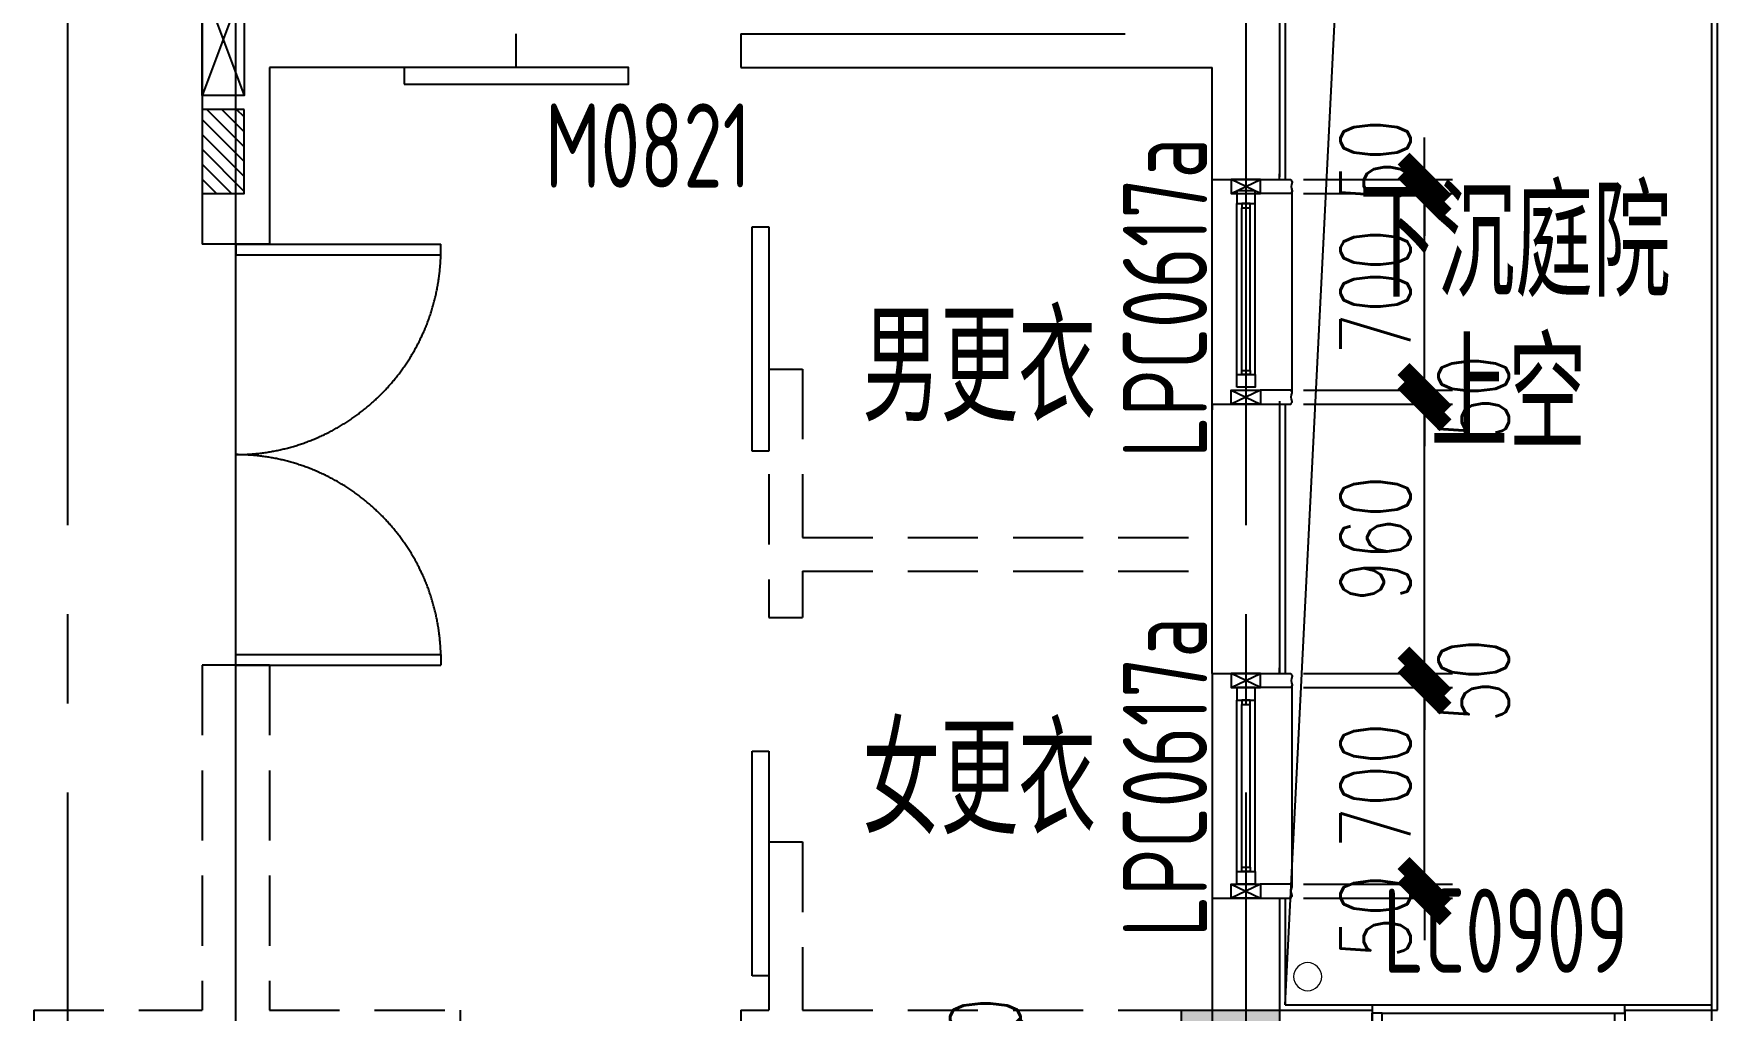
# Model space of a CAD drawing. Extents: x 296441 to 853063, y 459050 to 1117990.
# Drawn here: x 633178 to 639178, y 655989 to 659469 of the extents above; entities that cross this region are included whole.
import ezdxf

# ---------------------------------------------------------------- set-up
doc = ezdxf.new("R2010")
doc.units = 0
doc.header["$LTSCALE"] = 1000
for name, pattern in [('14-GRID$0$CENTER2', [28.575, 19.05, -3.175, 3.175, -3.175]), ('DZ-3-PLAN-FL01$0$DASHED2', [0.375, 0.25, -0.125]), ('E2-E3-FL02$0$E1-FL02$0$$5$CENTER2', [28.575, 19.05, -3.175, 3.175, -3.175]), ('E2-E3-FL02$0$E1-FL02$0$HIDDEN2', [4.7625, 3.175, -1.5875])]:
    doc.linetypes.add(name, pattern=pattern)
for name, color, linetype in [('0-COL-H1', 170, 'Continuous'), ('14-GRID$0$G-GRID', 9, '14-GRID$0$CENTER2'), ('DZ-3-PLAN-FL01$0$A-WALL', 1, 'Continuous'), ('DZ-TEXT-FL01$0$A-ROOM-IDEN', 4, 'Continuous'), ('E-TEXT-BS01-MI-14$0$A-WIND-IDEN', 33, 'Continuous'), ('E2-E3-FL02$0$E1-FL02$0$A-DOOR', 4, 'Continuous'), ('E2-E3-FL02$0$E1-FL02$0$A-DOOR-IDEN', 115, 'Continuous'), ('E2-E3-FL02$0$E1-FL02$0$A-HOLE', 211, 'Continuous'), ('E2-E3-FL02$0$E1-FL02$0$A-HOLE-ELEC', 224, 'Continuous'), ('E2-E3-FL02$0$E1-FL02$0$A-OVLK', 140, 'Continuous'), ('E2-E3-FL02$0$E1-FL02$0$A-SECT-WIND', 155, 'Continuous'), ('E2-E3-FL02$0$E1-FL02$0$A-SECT-WOOD', 17, 'Continuous'), ('E2-E3-FL02$0$E1-FL02$0$A-WALL', 1, 'Continuous'), ('E2-E3-FL02$0$E1-FL02$0$A-WALL-FNSH', 6, 'Continuous'), ('E2-E3-FL02$0$E1-FL02$0$E-CHCK', 50, 'Continuous'), ('E2-E3-FL02$0$E1-FL02$0$G-GRID', 9, 'E2-E3-FL02$0$E1-FL02$0$$5$CENTER2'), ('E2-E3-FL02$0$E1-FL02$0$G-XREF', 2, 'Continuous'), ('E2-E3-FL02$0$huachuang-900$0$A-ELEV-XTHIN', 5, 'Continuous'), ('E2-E3-FL02$0$huachuang-900$0$A-ELEV-XTHN-GRAY', 157, 'Continuous'), ('E2-E3-FL02$0$huachuang-900$0$A-SECT-STONE', 42, 'Continuous'), ('E2-E3-FL02$0$huachuang-900$0$A-WIND', 4, 'Continuous'), ('E2-E3-FL02$0$huachuang-900$0$CT-01-CE$0$A-ELEV-MEDM', 4, 'Continuous'), ('E2-E3-FL02$0$menchuangtao1$0$A-DETL-STONE', 42, 'Continuous'), ('E2-E3-FL02$0$menchuangtao1$0$A-WALL', 1, 'Continuous'), ('E2-E3-FL02$0$menchuangtao1$0$A_CUR_FRAME', 112, 'Continuous'), ('ZT1_Dim---标注---PM、LM、DY、JD', 252, 'Continuous')]:
    doc.layers.add(name, color=color, linetype=linetype)
doc.layers.add('E2-E3-FL02$0$E1-FL02$0$P-SEWG-EQPM', color=4, linetype='Continuous', lineweight=0)
doc.layers.add('问题注释', color=6, linetype='Continuous', plot=False)
doc.styles.get("Standard").update_dxf_attribs({"font": 'gbenor.shx', "bigfont": 'gbcbig.shx'})
doc.styles.add('ZT-DIMSTYLE', font='ROMANS.shx', dxfattribs={"width": 0.7, "bigfont": 'CHINESE.shx'})
doc.dimstyles.new('ZT-DIM100', dxfattribs={"dimscale": 100, "dimtxt": 2.5, "dimasz": 1.5, "dimexe": 1, "dimexo": 1, "dimgap": 0.5, "dimtad": 1, "dimdec": 0, "dimdsep": 46, "dimtxsty": 'ZT-DIMSTYLE', "dimblk": 'ARCHTICK', "dimcen": 2.5, "dimclrd": 175, "dimclre": 175, "dimclrt": 7, "dimazin": 2, "dimtfac": 1, "dimtix": 1, "dimtmove": 2, "dimatfit": 3, "dimfxl": 0, "dimarcsym": 0})

# ---------------------------------------------------------------- blocks, each defined once
blk = doc.blocks.new('yyyyij')
at = {"layer": 'DZ-TEXT-FL01$0$A-ROOM-IDEN'}
for s, p in [('下沉庭院', (757096.2, 155785.9)), ('男更衣', (755326.1, 155342)), ('女更衣', (755326.1, 153871.2))]:
    blk.add_text(s, height=385.82, dxfattribs=at).set_placement(p)
at = {"layer": 'E-TEXT-BS01-MI-14$0$A-WIND-IDEN', "width": 0.8}
for s, p in [('M0821', (754194.2, 156175)), ('LC0909', (757180.6, 153377.2))]:
    blk.add_text(s, height=300, dxfattribs=at).set_placement(p)
at = {"layer": 'E-TEXT-BS01-MI-14$0$A-WIND-IDEN', "color": 2, "width": 0.8}
for p in [(756554.5, 155211.6), (756554.5, 153503.9)]:
    blk.add_text('LPC0617a', height=300, rotation=90, dxfattribs=at).set_placement(p)
blk = doc.blocks.new('E2-E3-FL02$0$huachuang-900')
at = {"layer": 'E2-E3-FL02$0$huachuang-900$0$A-ELEV-XTHIN'}
for p, q in [((-110, 865), (-110, 35)), ((110, 865), (110, 35)), ((-70, 840), (-70, 60)), ((70, 840), (70, 60))]:
    blk.add_line(p, q, dxfattribs=at)
at = {"layer": 'E2-E3-FL02$0$huachuang-900$0$A-ELEV-XTHN-GRAY'}
blk.add_line((15.1, 459), (15.1, 745.5), dxfattribs=at)
at = {"layer": 'E2-E3-FL02$0$huachuang-900$0$A-SECT-STONE'}
blk.add_line((-110, 900), (110, 900), dxfattribs=at)
for points in [[(70, 865), (110, 865), (110, 900), (-110, 900), (-110, 865), (-70, 865), (-70, 840), (-30, 840), (-30, 840), (-5.8, 840), (5, 840), (5.8, 840), (30, 840), (30, 840), (70, 840)], [(30, 763.5), (-30, 763.5), (-30, 763.5), (-30, 745.5), (-30, 745.5), (30, 745.5)], [(30, 611.2), (-30, 611.2), (-30, 611.2), (-30, 593.2), (-30, 593.2), (30, 593.2)], [(30, 459), (-30, 459), (-30, 459), (-30, 441), (-30, 441), (30, 441)], [(30, 288.8), (-30, 288.8), (-30, 288.8), (-30, 306.8), (-30, 306.8), (30, 306.8)], [(30, 154.5), (-30, 154.5), (-30, 154.5), (-30, 136.5), (-30, 136.5), (30, 136.5)], [(70, 35), (110, 35), (110, 0), (-110, 0), (-110, 35), (-70, 35), (-70, 60), (-30, 60), (-30, 60), (-5.8, 60), (5.8, 60), (5.8, 60), (30, 60), (30, 60), (70, 60)]]:
    blk.add_lwpolyline(points, close=True, dxfattribs=at)
at = {"layer": 'E2-E3-FL02$0$huachuang-900$0$A-WIND'}
for p, q in [((-30, 840), (-30, 60)), ((30, 840), (30, 60))]:
    blk.add_line(p, q, dxfattribs=at)
at = {"layer": 'E2-E3-FL02$0$huachuang-900$0$CT-01-CE$0$A-ELEV-MEDM'}
for p, q in [((-140, 900), (-140, 0)), ((-110, 900), (-140, 900)), ((140, 900), (110, 900)), ((140, 900), (140, 0)), ((-110, 0), (-140, 0)), ((110, 0), (140, 0))]:
    blk.add_line(p, q, dxfattribs=at)
blk = doc.blocks.new('E2-E3-FL02$0$E1-FL02$0$qiangdian')
at = {"layer": 'E2-E3-FL02$0$E1-FL02$0$A-HOLE-ELEC'}
for points in [[(-150, 0), (-150, 400), (0, 400), (0, 0), (-150, 0)], [(0, 400), (-150, 0)], [(-150, 400), (0, 0)]]:
    blk.add_lwpolyline(points, dxfattribs=at)
blk = doc.blocks.new('E2-E3-FL02$0$E1-FL02$0$1500-door-in')
at = {"linetype": 'E2-E3-FL02$0$E1-FL02$0$HIDDEN2'}
for p, q in [((0, 0), (0, -731.25)), ((0, 0), (37.5, 0)), ((37.5, 0), (37.5, -731.25)), ((1462.5, 0), (1462.5, -731.25)), ((1500, 0), (1462.5, 0)), ((1500, 0), (1500, -731.25)), ((37.5, -731.25), (0, -731.25)), ((1462.5, -731.25), (1500, -731.25))]:
    blk.add_line(p, q, dxfattribs=at)
for centre, start, end in [((18.75, 0), 271.469284, 0), ((1481.25, 0), 180, 268.530716)]:
    blk.add_arc(centre, 731.25, start, end, dxfattribs=at)
blk = doc.blocks.new('E2-E3-FL02$0$E1-FL02$0$C-PLAN-FL01$0$ruodianxiang')
at = {"layer": 'E2-E3-FL02$0$E1-FL02$0$A-HOLE-ELEC'}
h = blk.add_hatch(dxfattribs=at)
h.set_pattern_fill('ANSI31', color=256, scale=300, style=0)
h.set_pattern_definition([(45, (-3606.504, -5200), (-26.5165, 26.5165), [])])
h.paths.add_polyline_path([(0, 300), (150, 300), (150, 0), (0, 0)])
blk.add_lwpolyline([(0, 300), (150, 300), (150, 0), (0, 0), (0, 300)], dxfattribs=at)
blk = doc.blocks.new('E2-E3-FL02$0$menchuangtao1')
at = {"layer": 'E2-E3-FL02$0$menchuangtao1$0$A-DETL-STONE'}
blk.add_lwpolyline([(-10, -52.5), (-10, -159.2, -0.471625), (-15, -162.1, -0.528396), (-19.5, -164.7, 0.241692), (-50.5, -164.7, -0.528396), (-55, -162.1, -0.471625), (-60, -159.2), (-60, -52.5)], format="xyb", close=True, dxfattribs=at)
at = {"layer": 'E2-E3-FL02$0$menchuangtao1$0$A-WALL'}
for p, q in [((-10, 120), (-10, -120)), ((-10, 120), (10, 120)), ((-10, -120), (10, -120))]:
    blk.add_line(p, q, dxfattribs=at)
at = {"layer": 'E2-E3-FL02$0$menchuangtao1$0$A_CUR_FRAME'}
for p, q in [((-60, -52.5), (-10, 52.5)), ((-60, 52.5), (-10, -52.5))]:
    blk.add_line(p, q, dxfattribs=at)
blk.add_lwpolyline([(-10, -52.5), (-10, 52.5), (-60, 52.5), (-60, -52.5)], close=True, dxfattribs=at)
blk = doc.blocks.new('*U157')
at = {"layer": 'E2-E3-FL02$0$E1-FL02$0$A-SECT-WIND'}
for p, q in [((45, 32.5), (655, 32.5)), ((60, 15), (640, 15)), ((45, -32.5), (655, -32.5)), ((60, -15), (640, -15))]:
    blk.add_line(p, q, dxfattribs=at)
at = {"layer": 'E2-E3-FL02$0$E1-FL02$0$A-SECT-WOOD'}
for points in [[(0, 32.5), (45, 32.5), (45, -32.5), (0, -32.5)], [(60, 15), (60, -15), (45, -15), (45, 15)], [(640, 15), (640, -15), (655, -15), (655, 15)], [(700, 32.5), (655, 32.5), (655, -32.5), (700, -32.5)]]:
    blk.add_lwpolyline(points, close=True, dxfattribs=at)
blk = doc.blocks.new('FF12')
at = {"layer": 'DZ-3-PLAN-FL01$0$A-WALL', "color": 33, "linetype": 'DZ-3-PLAN-FL01$0$DASHED2'}
for p, q in [((667226.2, 105130.5), (667226.2, 104530.5)), ((667346.2, 105130.5), (667226.2, 105130.5)), ((667346.2, 105130.5), (667346.2, 104245.5)), ((667226.2, 104530.5), (665766.2, 104530.5)), ((667226.2, 104410.5), (665766.2, 104410.5)), ((667226.2, 104410.5), (667226.2, 104245.5)), ((667346.2, 104245.5), (667226.2, 104245.5)), ((669126.2, 104075.5), (669126.2, 102845.5)), ((669126.2, 104075.5), (669366.2, 104075.5)), ((669366.2, 104075.5), (669366.2, 102845.5)), ((667226.2, 103445.5), (667226.2, 102845.5)), ((667346.2, 103445.5), (667226.2, 103445.5)), ((667346.2, 103445.5), (667346.2, 102845.5)), ((667226.2, 102845.5), (665766.2, 102845.5)), ((667446.2, 102845.5), (667346.2, 102845.5)), ((667446.2, 102845.5), (667446.2, 102725.5)), ((669126.2, 102845.5), (668446.2, 102845.5)), ((668446.2, 102845.5), (668446.2, 102725.5)), ((669966.2, 102845.5), (669366.2, 102845.5)), ((669966.2, 102845.5), (669966.2, 101525.5))]:
    blk.add_line(p, q, dxfattribs=at)
at = {"layer": 'E2-E3-FL02$0$E1-FL02$0$A-DOOR'}
blk.add_lwpolyline([(668646.2, 106145.5), (667846.2, 106145.5), (667846.2, 106205.5), (668646.2, 106205.5)], close=True, dxfattribs=at)
at = {"layer": 'E2-E3-FL02$0$E1-FL02$0$A-DOOR-IDEN', "linetype": 'E2-E3-FL02$0$E1-FL02$0$HIDDEN2'}
for points in [[(667346.2, 104837.7), (667406.2, 104837.7), (667406.2, 105637.7), (667346.2, 105637.7)], [(667346.2, 102968.8), (667406.2, 102968.8), (667406.2, 103768.8), (667346.2, 103768.8)]]:
    blk.add_lwpolyline(points, close=True, dxfattribs=at)
at = {"layer": 'E2-E3-FL02$0$E1-FL02$0$A-HOLE'}
blk.add_lwpolyline([(665506.2, 102865.5), (665226.2, 108435.5), (664236.2, 108885.5)], dxfattribs=at)
at = {"layer": 'E2-E3-FL02$0$E1-FL02$0$A-OVLK'}
for p, q in [((665766.2, 105015.5), (665766.2, 105815.5)), ((665481.6, 105048.9), (665481.2, 105773.6)), ((665766.2, 104045.5), (665766.2, 103235.5)), ((665481.2, 103287.4), (665481.2, 104003.6))]:
    blk.add_line(p, q, dxfattribs=at)
at = {"layer": 'E2-E3-FL02$0$E1-FL02$0$A-WALL'}
for p, q in [((665526.2, 107175.5), (665526.2, 106055.2)), ((665526.2, 107175.5), (665526.2, 105815.5)), ((669366.2, 106805.5), (669366.2, 105575.5)), ((673566.2, 102845.5), (673566.2, 106805.5)), ((667446.2, 106325.5), (666076.2, 106325.5)), ((667446.2, 106325.5), (667446.2, 106205.5)), ((668246.2, 106205.5), (668246.2, 106325.5)), ((667446.2, 106205.5), (665766.2, 106205.5)), ((665766.2, 106055.2), (665766.2, 106205.5)), ((665766.2, 105815.5), (665766.2, 106205.5)), ((668246.2, 106205.5), (669126.2, 106205.5)), ((669126.2, 106205.5), (669126.2, 105575.5)), ((669126.2, 105575.5), (669366.2, 105575.5)), ((665526.2, 105015.5), (665526.2, 104045.5)), ((665766.2, 104045.5), (665766.2, 105015.5)), ((665766.2, 103465.5), (665766.2, 102235.5)), ((665526.2, 103235.5), (665526.2, 102845.5)), ((665526.2, 103203), (665526.2, 102845.5)), ((665766.2, 103235.5), (665766.2, 102235.5)), ((664296.2, 102845.5), (663966.2, 102845.5)), ((664296.2, 102845.5), (664296.2, 102605.5)), ((665526.2, 102845.5), (665196.2, 102845.5))]:
    blk.add_line(p, q, dxfattribs=at)
at = {"layer": 'E2-E3-FL02$0$E1-FL02$0$A-WALL-FNSH'}
for p, q in [((665506.2, 107175.5), (665506.2, 106055.2)), ((665506.2, 107175.5), (665506.2, 105805.5)), ((665506.2, 105005.5), (665506.2, 104045.5)), ((665506.2, 103245.5), (665506.2, 102865.5)), ((665506.2, 103213), (665506.2, 102865.5)), ((664296.2, 102865.5), (663986.2, 102865.5)), ((665506.2, 102865.5), (665196.2, 102865.5))]:
    blk.add_line(p, q, dxfattribs=at)
at = {"layer": 'E2-E3-FL02$0$E1-FL02$0$G-GRID'}
blk.add_line((669246.2, 102725.5), (669246.2, 106925.5), dxfattribs=at)
at = {"layer": 'E2-E3-FL02$0$E1-FL02$0$P-SEWG-EQPM'}
blk.add_circle((665426.2, 102965.5), 50, dxfattribs=at)
at = {"xscale": -1, "rotation": 270}
for p in [(665646.2, 105065.5), (665646.2, 103295.5)]:
    blk.add_blockref('*U157', p, dxfattribs=at)
at = {"layer": 'E2-E3-FL02$0$E1-FL02$0$A-DOOR-IDEN', "extrusion": (0, 0, -1), "zscale": -1, "rotation": 90}
blk.add_blockref('E2-E3-FL02$0$E1-FL02$0$1500-door-in', (-669246.2, 104075.5), dxfattribs=at)
at = {"layer": 'E2-E3-FL02$0$E1-FL02$0$A-HOLE-ELEC'}
blk.add_blockref('E2-E3-FL02$0$E1-FL02$0$C-PLAN-FL01$0$ruodianxiang', (669216.2, 105755.5), dxfattribs=at)
at = {"layer": 'E2-E3-FL02$0$E1-FL02$0$E-CHCK', "extrusion": (0, 0, -1), "zscale": -1}
blk.add_blockref('E2-E3-FL02$0$E1-FL02$0$qiangdian', (-669216.2, 106105.5), dxfattribs=at)
at = {"layer": 'E2-E3-FL02$0$E1-FL02$0$G-XREF', "xscale": -1, "rotation": 270}
for p in [(665646.2, 105815.5), (665646.2, 104055.5)]:
    blk.add_blockref('E2-E3-FL02$0$menchuangtao1', p, dxfattribs=at)
at = {"layer": 'E2-E3-FL02$0$E1-FL02$0$G-XREF', "extrusion": (0, 0, -1), "xscale": -1, "zscale": -1, "rotation": 90}
for p in [(-665646.2, 104995.5), (-665646.2, 103235.5)]:
    blk.add_blockref('E2-E3-FL02$0$menchuangtao1', p, dxfattribs=at)
at = {"layer": 'E2-E3-FL02$0$E1-FL02$0$G-XREF', "extrusion": (0, 0, -1), "zscale": -1, "rotation": 90}
blk.add_blockref('E2-E3-FL02$0$huachuang-900', (-664296.2, 102725.5), dxfattribs=at)
blk = doc.blocks.new('_ArchTick')
at = {"color": 0, "linetype": 'ByBlock', "const_width": 0.4}
blk.add_lwpolyline([(-0.5, -0.5), (0.5, 0.5)], dxfattribs=at)
blk = doc.blocks.new('*D1043')
at = {"layer": 'Defpoints', "color": 0, "ltscale": 1000, "transparency": 16777216}
for p in [(636745, 655869.5), (637446, 655869.5), (637446, 655369.5)]:
    blk.add_point(p, dxfattribs=at)
at = {"layer": 'ZT1_Dim---标注---PM、LM、DY、JD', "color": 175, "linetype": 'ByBlock', "lineweight": -2, "ltscale": 1000, "transparency": 16777216}
for p, q in [((637346, 655869.5), (636645, 655869.5)), ((636745, 655369.5), (636745, 655869.5)), ((637346, 655369.5), (636645, 655369.5))]:
    blk.add_line(p, q, dxfattribs=at)
at = {"layer": 'ZT1_Dim---标注---PM、LM、DY、JD', "color": 175, "lineweight": -2, "ltscale": 1000, "transparency": 16777216, "xscale": 150, "yscale": 150, "zscale": 150}
for p, rotation in [((636745, 655869.5), 90), ((636745, 655369.5), 270)]:
    blk.add_blockref('_ArchTick', p, dxfattribs=dict(at, rotation=rotation))
at = {"layer": 'ZT1_Dim---标注---PM、LM、DY、JD', "color": 7, "ltscale": 1000, "transparency": 16777216, "insert": (636570, 655811.1), "char_height": 250, "attachment_point": 5, "rotation": 90, "style": 'ZT-DIMSTYLE'}
blk.add_mtext('500', dxfattribs=at)
blk = doc.blocks.new('*D1051')
at = {"layer": 'Defpoints', "color": 0, "ltscale": 1000, "transparency": 16777216}
for p in [(637604.3, 658949.5), (638135.1, 658949.5), (637604.3, 658899.5)]:
    blk.add_point(p, dxfattribs=at)
at = {"layer": 'ZT1_Dim---标注---PM、LM、DY、JD', "color": 175, "linetype": 'ByBlock', "lineweight": -2, "ltscale": 1000, "transparency": 16777216}
for p, q in [((638135.1, 658949.5), (638135.1, 659099.5)), ((637704.3, 658949.5), (638235.1, 658949.5)), ((638135.1, 658899.5), (638135.1, 658949.5)), ((637704.3, 658899.5), (638235.1, 658899.5)), ((638135.1, 658899.5), (638135.1, 658749.5))]:
    blk.add_line(p, q, dxfattribs=at)
at = {"layer": 'ZT1_Dim---标注---PM、LM、DY、JD', "color": 175, "lineweight": -2, "ltscale": 1000, "transparency": 16777216, "xscale": 150, "yscale": 150, "zscale": 150}
for p, rotation in [((638135.1, 658949.5), 270), ((638135.1, 658899.5), 90)]:
    blk.add_blockref('_ArchTick', p, dxfattribs=dict(at, rotation=rotation))
at = {"layer": 'ZT1_Dim---标注---PM、LM、DY、JD', "color": 7, "ltscale": 1000, "transparency": 16777216, "insert": (637960.1, 659016.1), "char_height": 250, "attachment_point": 5, "rotation": 90, "style": 'ZT-DIMSTYLE'}
blk.add_mtext('50', dxfattribs=at)
blk = doc.blocks.new('*D1052')
at = {"layer": 'Defpoints', "color": 0, "ltscale": 1000, "transparency": 16777216}
for p in [(637604.3, 658899.5), (638135.1, 658899.5), (637604.3, 658199.5)]:
    blk.add_point(p, dxfattribs=at)
at = {"layer": 'ZT1_Dim---标注---PM、LM、DY、JD', "color": 175, "linetype": 'ByBlock', "lineweight": -2, "ltscale": 1000, "transparency": 16777216}
for p, q in [((637704.3, 658899.5), (638235.1, 658899.5)), ((638135.1, 658199.5), (638135.1, 658899.5)), ((637704.3, 658199.5), (638235.1, 658199.5))]:
    blk.add_line(p, q, dxfattribs=at)
at = {"layer": 'ZT1_Dim---标注---PM、LM、DY、JD', "color": 175, "lineweight": -2, "ltscale": 1000, "transparency": 16777216, "xscale": 150, "yscale": 150, "zscale": 150}
for p, rotation in [((638135.1, 658899.5), 90), ((638135.1, 658199.5), 270)]:
    blk.add_blockref('_ArchTick', p, dxfattribs=dict(at, rotation=rotation))
at = {"layer": 'ZT1_Dim---标注---PM、LM、DY、JD', "color": 7, "ltscale": 1000, "transparency": 16777216, "insert": (637960.1, 658549.5), "char_height": 250, "attachment_point": 5, "rotation": 90, "style": 'ZT-DIMSTYLE'}
blk.add_mtext('700', dxfattribs=at)
blk = doc.blocks.new('*D1053')
at = {"layer": 'Defpoints', "color": 0, "ltscale": 1000, "transparency": 16777216}
for p in [(637604.3, 658199.5), (637604.3, 658149.5), (638135.1, 658199.5)]:
    blk.add_point(p, dxfattribs=at)
at = {"layer": 'ZT1_Dim---标注---PM、LM、DY、JD', "color": 175, "linetype": 'ByBlock', "lineweight": -2, "ltscale": 1000, "transparency": 16777216}
for p, q in [((638135.1, 658199.5), (638135.1, 658349.5)), ((637704.3, 658199.5), (638235.1, 658199.5)), ((637704.3, 658149.5), (638235.1, 658149.5)), ((638135.1, 658149.5), (638135.1, 658199.5)), ((638135.1, 658149.5), (638135.1, 657999.5))]:
    blk.add_line(p, q, dxfattribs=at)
at = {"layer": 'ZT1_Dim---标注---PM、LM、DY、JD', "color": 175, "lineweight": -2, "ltscale": 1000, "transparency": 16777216, "xscale": 150, "yscale": 150, "zscale": 150}
for p, rotation in [((638135.1, 658199.5), 270), ((638135.1, 658149.5), 90)]:
    blk.add_blockref('_ArchTick', p, dxfattribs=dict(at, rotation=rotation))
at = {"layer": 'ZT1_Dim---标注---PM、LM、DY、JD', "color": 7, "ltscale": 1000, "transparency": 16777216, "insert": (638310.1, 658174.5), "char_height": 250, "attachment_point": 5, "rotation": 90, "style": 'ZT-DIMSTYLE'}
blk.add_mtext('50', dxfattribs=at)
blk = doc.blocks.new('*D1054')
at = {"layer": 'Defpoints', "color": 0, "ltscale": 1000, "transparency": 16777216}
for p in [(637604.3, 658149.5), (638135.1, 658149.5), (637604.3, 657189.5)]:
    blk.add_point(p, dxfattribs=at)
at = {"layer": 'ZT1_Dim---标注---PM、LM、DY、JD', "color": 175, "linetype": 'ByBlock', "lineweight": -2, "ltscale": 1000, "transparency": 16777216}
for p, q in [((637704.3, 658149.5), (638235.1, 658149.5)), ((638135.1, 657189.5), (638135.1, 658149.5)), ((637704.3, 657189.5), (638235.1, 657189.5))]:
    blk.add_line(p, q, dxfattribs=at)
at = {"layer": 'ZT1_Dim---标注---PM、LM、DY、JD', "color": 175, "lineweight": -2, "ltscale": 1000, "transparency": 16777216, "xscale": 150, "yscale": 150, "zscale": 150}
for p, rotation in [((638135.1, 658149.5), 90), ((638135.1, 657189.5), 270)]:
    blk.add_blockref('_ArchTick', p, dxfattribs=dict(at, rotation=rotation))
at = {"layer": 'ZT1_Dim---标注---PM、LM、DY、JD', "color": 7, "ltscale": 1000, "transparency": 16777216, "insert": (637960.1, 657669.5), "char_height": 250, "attachment_point": 5, "rotation": 90, "style": 'ZT-DIMSTYLE'}
blk.add_mtext('960', dxfattribs=at)
blk = doc.blocks.new('*D1055')
at = {"layer": 'Defpoints', "color": 0, "ltscale": 1000, "transparency": 16777216}
for p in [(637604.3, 657189.5), (638135.1, 657189.5), (637604.3, 657139.5)]:
    blk.add_point(p, dxfattribs=at)
at = {"layer": 'ZT1_Dim---标注---PM、LM、DY、JD', "color": 175, "linetype": 'ByBlock', "lineweight": -2, "ltscale": 1000, "transparency": 16777216}
for p, q in [((638135.1, 657189.5), (638135.1, 657339.5)), ((637704.3, 657189.5), (638235.1, 657189.5)), ((638135.1, 657139.5), (638135.1, 657189.5)), ((637704.3, 657139.5), (638235.1, 657139.5)), ((638135.1, 657139.5), (638135.1, 656989.5))]:
    blk.add_line(p, q, dxfattribs=at)
at = {"layer": 'ZT1_Dim---标注---PM、LM、DY、JD', "color": 175, "lineweight": -2, "ltscale": 1000, "transparency": 16777216, "xscale": 150, "yscale": 150, "zscale": 150}
for p, rotation in [((638135.1, 657189.5), 270), ((638135.1, 657139.5), 90)]:
    blk.add_blockref('_ArchTick', p, dxfattribs=dict(at, rotation=rotation))
at = {"layer": 'ZT1_Dim---标注---PM、LM、DY、JD', "color": 7, "ltscale": 1000, "transparency": 16777216, "insert": (638310.1, 657164.5), "char_height": 250, "attachment_point": 5, "rotation": 90, "style": 'ZT-DIMSTYLE'}
blk.add_mtext('50', dxfattribs=at)
blk = doc.blocks.new('*D1056')
at = {"layer": 'Defpoints', "color": 0, "ltscale": 1000, "transparency": 16777216}
for p in [(637604.3, 657139.5), (638135.1, 657139.5), (637604.3, 656439.5)]:
    blk.add_point(p, dxfattribs=at)
at = {"layer": 'ZT1_Dim---标注---PM、LM、DY、JD', "color": 175, "linetype": 'ByBlock', "lineweight": -2, "ltscale": 1000, "transparency": 16777216}
for p, q in [((637704.3, 657139.5), (638235.1, 657139.5)), ((638135.1, 656439.5), (638135.1, 657139.5)), ((637704.3, 656439.5), (638235.1, 656439.5))]:
    blk.add_line(p, q, dxfattribs=at)
at = {"layer": 'ZT1_Dim---标注---PM、LM、DY、JD', "color": 175, "lineweight": -2, "ltscale": 1000, "transparency": 16777216, "xscale": 150, "yscale": 150, "zscale": 150}
for p, rotation in [((638135.1, 657139.5), 90), ((638135.1, 656439.5), 270)]:
    blk.add_blockref('_ArchTick', p, dxfattribs=dict(at, rotation=rotation))
at = {"layer": 'ZT1_Dim---标注---PM、LM、DY、JD', "color": 7, "ltscale": 1000, "transparency": 16777216, "insert": (637960.1, 656789.5), "char_height": 250, "attachment_point": 5, "rotation": 90, "style": 'ZT-DIMSTYLE'}
blk.add_mtext('700', dxfattribs=at)
blk = doc.blocks.new('*D1057')
at = {"layer": 'Defpoints', "color": 0, "ltscale": 1000, "transparency": 16777216}
for p in [(637604.3, 656439.5), (638135.1, 656439.5), (637604.3, 656389.5)]:
    blk.add_point(p, dxfattribs=at)
at = {"layer": 'ZT1_Dim---标注---PM、LM、DY、JD', "color": 175, "linetype": 'ByBlock', "lineweight": -2, "ltscale": 1000, "transparency": 16777216}
for p, q in [((638135.1, 656439.5), (638135.1, 656589.5)), ((637704.3, 656439.5), (638235.1, 656439.5)), ((638135.1, 656389.5), (638135.1, 656439.5)), ((637704.3, 656389.5), (638235.1, 656389.5)), ((638135.1, 656389.5), (638135.1, 656239.5))]:
    blk.add_line(p, q, dxfattribs=at)
at = {"layer": 'ZT1_Dim---标注---PM、LM、DY、JD', "color": 175, "lineweight": -2, "ltscale": 1000, "transparency": 16777216, "xscale": 150, "yscale": 150, "zscale": 150}
for p, rotation in [((638135.1, 656439.5), 270), ((638135.1, 656389.5), 90)]:
    blk.add_blockref('_ArchTick', p, dxfattribs=dict(at, rotation=rotation))
at = {"layer": 'ZT1_Dim---标注---PM、LM、DY、JD', "color": 7, "ltscale": 1000, "transparency": 16777216, "insert": (637960.1, 656322.8), "char_height": 250, "attachment_point": 5, "rotation": 90, "style": 'ZT-DIMSTYLE'}
blk.add_mtext('50', dxfattribs=at)

msp = doc.modelspace()

# ---------------------------------------------------------------- linework, layer by layer
at = {"layer": '0-COL-H1'}
msp.add_lwpolyline([(637268.5, 655989.5), (637618.5, 655989.5), (637618.5, 655639.5), (637268.5, 655639.5)], close=True, dxfattribs=at)
at = {"layer": '0-COL-H1', "color": 254}
msp.add_solid([(637618.5, 655639.5), (637618.5, 655989.5), (637268.5, 655639.5), (637268.5, 655989.5)], dxfattribs=at)
at = {"layer": '14-GRID$0$G-GRID', "color": 8, "ltscale": 0.1}
for p, q in [((633298.5, 671053.2), (633298.5, 638294.8)), ((637498.5, 671053.2), (637498.5, 638294.8))]:
    msp.add_line(p, q, dxfattribs=at)
at = {"layer": '问题注释', "ltscale": 5}
msp.add_line((639158.5, 641679.5), (639158.5, 660209.5), dxfattribs=at)

# ---------------------------------------------------------------- block references
msp.add_blockref('yyyyij', (-119194.5, 502746))
at = {"xscale": -1}
for p in [(1303144.7, 553144), (1312744.7, 553144)]:
    msp.add_blockref('FF12', p, dxfattribs=at)

# ---------------------------------------------------------------- texts
at = {"layer": 'DZ-TEXT-FL01$0$A-ROOM-IDEN'}
msp.add_text('上空', height=385.82, dxfattribs=at).set_placement((638156.1, 657989.7))

# ---------------------------------------------------------------- dimensions: what is measured, and where the dimension line sits
at = {"layer": 'ZT1_Dim---标注---PM、LM、DY、JD', "ltscale": 1000}
for base, p1, p2, picture, middle in [((638135.1, 658949.5), (637604.3, 658899.5), (637604.3, 658949.5), '*D1051', (637960.1, 659016.1)), ((638135.1, 658199.5), (637604.3, 658149.5), (637604.3, 658199.5), '*D1053', (638310.1, 658174.5)), ((638135.1, 657189.5), (637604.3, 657139.5), (637604.3, 657189.5), '*D1055', (638310.1, 657164.5)), ((638135.1, 656439.5), (637604.3, 656389.5), (637604.3, 656439.5), '*D1057', (637960.1, 656322.8)), ((636745, 655869.5), (637446, 655369.5), (637446, 655869.5), '*D1043', (636570, 655811.1))]:
    dim = msp.add_linear_dim(base=base, p1=p1, p2=p2, angle=90, dimstyle='ZT-DIM100', dxfattribs=at)
    dim.commit()
    dim.dimension.update_dxf_attribs({"geometry": picture, "text_midpoint": middle, "dimtype": 160})
for base, p1, p2, picture, middle in [((638135.1, 658899.5), (637604.3, 658199.5), (637604.3, 658899.5), '*D1052', (637960.1, 658549.5)), ((638135.1, 658149.5), (637604.3, 657189.5), (637604.3, 658149.5), '*D1054', (637960.1, 657669.5)), ((638135.1, 657139.5), (637604.3, 656439.5), (637604.3, 657139.5), '*D1056', (637960.1, 656789.5))]:
    dim = msp.add_linear_dim(base=base, p1=p1, p2=p2, angle=90, dimstyle='ZT-DIM100', dxfattribs=at)
    dim.commit()
    dim.dimension.update_dxf_attribs({"geometry": picture, "text_midpoint": middle})

doc.saveas('drawing.dxf')
